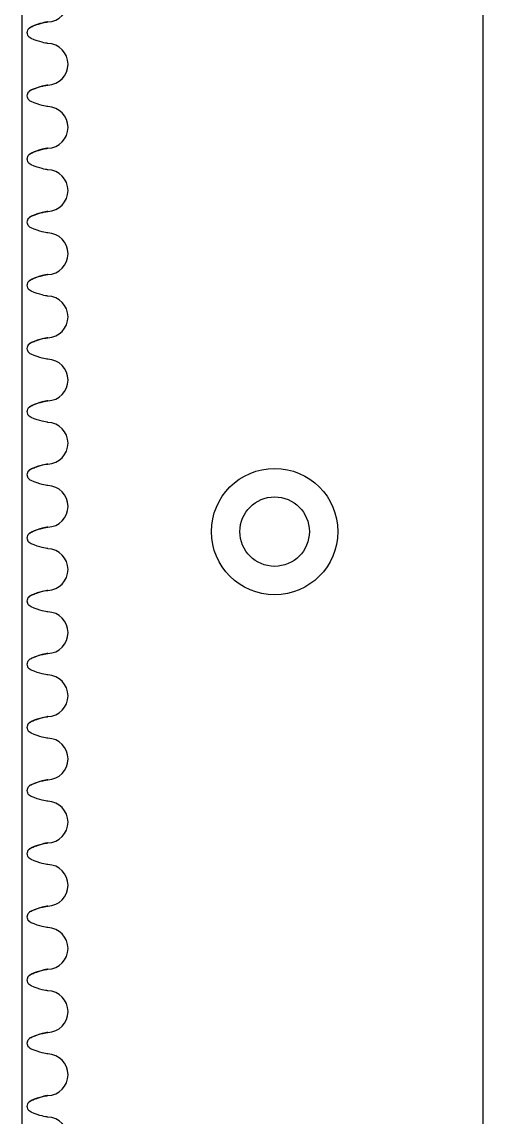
# Model space of a CAD drawing. Header units: millimetres. Extents: x -58 to 29, y -113 to 210.
# Drawn here: x -7 to 29.5, y 51.1 to 137.8 of the extents above; entities that cross this region are included whole.
import ezdxf

# ---------------------------------------------------------------- set-up
doc = ezdxf.new("R2010")
doc.units = ezdxf.units.MM
doc.layers.get('0').update_dxf_attribs({"linetype": 'CONTINUOUS'})

msp = doc.modelspace()

# ---------------------------------------------------------------- linework, layer by layer
for p, q in [((-7.003, 209.481), (-7.003, -113.269)), ((29.497, -113.269), (29.497, 209.481))]:
    msp.add_line(p, q)
msp.add_lwpolyline([(29.497, -113.269), (29.497, 209.481), (-7.003, 209.481), (-7.003, -113.269)], close=True)
for radius in [5, 2.75]:
    msp.add_circle((12.997, 97.481), radius)
for centre in [(-5.003, 139.481), (-5.003, 139.481), (-5.003, 134.481), (-5.003, 134.481), (-5.003, 129.481), (-5.003, 129.481), (-5.003, 124.481), (-5.003, 124.481), (-5.003, 119.481), (-5.003, 119.481), (-5.003, 114.481), (-5.003, 114.481), (-5.003, 109.481), (-5.003, 109.481), (-5.003, 104.481), (-5.003, 104.481), (-5.003, 99.481), (-5.003, 99.481), (-5.003, 94.481), (-5.003, 94.481), (-5.003, 89.481), (-5.003, 89.481), (-5.003, 84.481), (-5.003, 84.481), (-5.003, 79.481), (-5.003, 79.481), (-5.003, 74.481), (-5.003, 74.481), (-5.003, 69.481), (-5.003, 69.481), (-5.003, 64.481), (-5.003, 64.481), (-5.003, 59.481), (-5.003, 59.481), (-5.003, 54.481), (-5.003, 54.481), (-5.003, 49.481)]:
    msp.add_arc(centre, 1.65, -88.19894, 88.19894)
for points in [[(-6.274, 136.52), (-6.395, 136.57), (-6.593, 136.77), (-6.593, 137.193), (-6.395, 137.392), (-6.274, 137.443)], [(-4.977, 137.83), (-4.971, 137.831), (-4.96, 137.832), (-4.951, 137.832)], [(-4.951, 137.832), (-4.96, 137.832), (-4.971, 137.831), (-4.977, 137.83)], [(-4.951, 136.131), (-4.96, 136.131), (-4.971, 136.132), (-4.977, 136.132)], [(-4.951, 136.131), (-4.96, 136.131), (-4.971, 136.132), (-4.977, 136.132)], [(-4.977, 132.83), (-4.971, 132.831), (-4.96, 132.832), (-4.951, 132.832)], [(-4.951, 132.832), (-4.96, 132.832), (-4.971, 132.831), (-4.977, 132.83)], [(-6.274, 131.52), (-6.395, 131.57), (-6.593, 131.77), (-6.593, 132.193), (-6.395, 132.392), (-6.274, 132.443)], [(-4.951, 131.131), (-4.96, 131.131), (-4.971, 131.132), (-4.977, 131.132)], [(-4.951, 131.131), (-4.96, 131.131), (-4.971, 131.132), (-4.977, 131.132)], [(-4.977, 127.83), (-4.971, 127.831), (-4.96, 127.832), (-4.951, 127.832)], [(-4.951, 127.832), (-4.96, 127.832), (-4.971, 127.831), (-4.977, 127.83)], [(-6.274, 126.52), (-6.395, 126.57), (-6.593, 126.77), (-6.593, 127.193), (-6.395, 127.392), (-6.274, 127.443)], [(-4.951, 126.131), (-4.96, 126.131), (-4.971, 126.132), (-4.977, 126.132)], [(-4.951, 126.131), (-4.96, 126.131), (-4.971, 126.132), (-4.977, 126.132)], [(-6.274, 121.52), (-6.395, 121.57), (-6.593, 121.77), (-6.593, 122.193), (-6.395, 122.392), (-6.274, 122.443)], [(-4.977, 122.83), (-4.971, 122.831), (-4.96, 122.832), (-4.951, 122.832)], [(-4.951, 122.832), (-4.96, 122.832), (-4.971, 122.831), (-4.977, 122.83)], [(-4.951, 121.131), (-4.96, 121.131), (-4.971, 121.132), (-4.977, 121.132)], [(-4.951, 121.131), (-4.96, 121.131), (-4.971, 121.132), (-4.977, 121.132)], [(-6.274, 116.52), (-6.395, 116.57), (-6.593, 116.77), (-6.593, 117.193), (-6.395, 117.392), (-6.274, 117.443)], [(-4.977, 117.83), (-4.971, 117.831), (-4.96, 117.832), (-4.951, 117.832)], [(-4.951, 117.832), (-4.96, 117.832), (-4.971, 117.831), (-4.977, 117.83)], [(-4.951, 116.131), (-4.96, 116.131), (-4.971, 116.132), (-4.977, 116.132)], [(-4.951, 116.131), (-4.96, 116.131), (-4.971, 116.132), (-4.977, 116.132)], [(-4.977, 112.83), (-4.971, 112.831), (-4.96, 112.832), (-4.951, 112.832)], [(-4.951, 112.832), (-4.96, 112.832), (-4.971, 112.831), (-4.977, 112.83)], [(-6.274, 111.52), (-6.395, 111.57), (-6.593, 111.77), (-6.593, 112.193), (-6.395, 112.392), (-6.274, 112.443)], [(-4.951, 111.131), (-4.96, 111.131), (-4.971, 111.132), (-4.977, 111.132)], [(-4.951, 111.131), (-4.96, 111.131), (-4.971, 111.132), (-4.977, 111.132)], [(-4.977, 107.83), (-4.971, 107.831), (-4.96, 107.832), (-4.951, 107.832)], [(-4.951, 107.832), (-4.96, 107.832), (-4.971, 107.831), (-4.977, 107.83)], [(-6.274, 106.52), (-6.395, 106.57), (-6.593, 106.77), (-6.593, 107.193), (-6.395, 107.392), (-6.274, 107.443)], [(-4.951, 106.131), (-4.96, 106.131), (-4.971, 106.132), (-4.977, 106.132)], [(-4.951, 106.131), (-4.96, 106.131), (-4.971, 106.132), (-4.977, 106.132)], [(-6.274, 101.52), (-6.395, 101.57), (-6.593, 101.77), (-6.593, 102.193), (-6.395, 102.392), (-6.274, 102.443)], [(-4.977, 102.83), (-4.971, 102.831), (-4.96, 102.832), (-4.951, 102.832)], [(-4.951, 102.832), (-4.96, 102.832), (-4.971, 102.831), (-4.977, 102.83)], [(-4.951, 101.131), (-4.96, 101.131), (-4.971, 101.132), (-4.977, 101.132)], [(-4.951, 101.131), (-4.96, 101.131), (-4.971, 101.132), (-4.977, 101.132)], [(-6.274, 96.52), (-6.395, 96.57), (-6.593, 96.77), (-6.593, 97.193), (-6.395, 97.392), (-6.274, 97.443)], [(-4.977, 97.83), (-4.971, 97.831), (-4.96, 97.832), (-4.951, 97.832)], [(-4.951, 97.832), (-4.96, 97.832), (-4.971, 97.831), (-4.977, 97.83)], [(-4.951, 96.131), (-4.96, 96.131), (-4.971, 96.132), (-4.977, 96.132)], [(-4.951, 96.131), (-4.96, 96.131), (-4.971, 96.132), (-4.977, 96.132)], [(-4.977, 92.83), (-4.971, 92.831), (-4.96, 92.832), (-4.951, 92.832)], [(-4.951, 92.832), (-4.96, 92.832), (-4.971, 92.831), (-4.977, 92.83)], [(-6.274, 91.52), (-6.395, 91.57), (-6.593, 91.77), (-6.593, 92.193), (-6.395, 92.392), (-6.274, 92.443)], [(-4.951, 91.131), (-4.96, 91.131), (-4.971, 91.132), (-4.977, 91.132)], [(-4.951, 91.131), (-4.96, 91.131), (-4.971, 91.132), (-4.977, 91.132)], [(-4.977, 87.83), (-4.971, 87.831), (-4.96, 87.832), (-4.951, 87.832)], [(-4.951, 87.832), (-4.96, 87.832), (-4.971, 87.831), (-4.977, 87.83)], [(-6.274, 86.52), (-6.395, 86.57), (-6.593, 86.77), (-6.593, 87.193), (-6.395, 87.392), (-6.274, 87.443)], [(-4.951, 86.131), (-4.96, 86.131), (-4.971, 86.132), (-4.977, 86.132)], [(-4.951, 86.131), (-4.96, 86.131), (-4.971, 86.132), (-4.977, 86.132)], [(-6.274, 81.52), (-6.395, 81.57), (-6.593, 81.77), (-6.593, 82.193), (-6.395, 82.392), (-6.274, 82.443)], [(-4.977, 82.83), (-4.971, 82.831), (-4.96, 82.832), (-4.951, 82.832)], [(-4.951, 82.832), (-4.96, 82.832), (-4.971, 82.831), (-4.977, 82.83)], [(-4.951, 81.131), (-4.96, 81.131), (-4.971, 81.132), (-4.977, 81.132)], [(-4.951, 81.131), (-4.96, 81.131), (-4.971, 81.132), (-4.977, 81.132)], [(-6.274, 76.52), (-6.395, 76.57), (-6.593, 76.77), (-6.593, 77.193), (-6.395, 77.392), (-6.274, 77.443)], [(-4.977, 77.83), (-4.971, 77.831), (-4.96, 77.832), (-4.951, 77.832)], [(-4.951, 77.832), (-4.96, 77.832), (-4.971, 77.831), (-4.977, 77.83)], [(-4.951, 76.131), (-4.96, 76.131), (-4.971, 76.132), (-4.977, 76.132)], [(-4.951, 76.131), (-4.96, 76.131), (-4.971, 76.132), (-4.977, 76.132)], [(-4.977, 72.83), (-4.971, 72.831), (-4.96, 72.832), (-4.951, 72.832)], [(-4.951, 72.832), (-4.96, 72.832), (-4.971, 72.831), (-4.977, 72.83)], [(-6.274, 71.52), (-6.395, 71.57), (-6.593, 71.77), (-6.593, 72.193), (-6.395, 72.392), (-6.274, 72.443)], [(-4.951, 71.131), (-4.96, 71.131), (-4.971, 71.132), (-4.977, 71.132)], [(-4.951, 71.131), (-4.96, 71.131), (-4.971, 71.132), (-4.977, 71.132)], [(-4.977, 67.83), (-4.971, 67.831), (-4.96, 67.832), (-4.951, 67.832)], [(-4.951, 67.832), (-4.96, 67.832), (-4.971, 67.831), (-4.977, 67.83)], [(-6.274, 66.52), (-6.395, 66.57), (-6.593, 66.77), (-6.593, 67.193), (-6.395, 67.392), (-6.274, 67.443)], [(-4.951, 66.131), (-4.96, 66.131), (-4.971, 66.132), (-4.977, 66.132)], [(-4.951, 66.131), (-4.96, 66.131), (-4.971, 66.132), (-4.977, 66.132)], [(-6.274, 61.52), (-6.395, 61.57), (-6.593, 61.77), (-6.593, 62.193), (-6.395, 62.392), (-6.274, 62.443)], [(-4.977, 62.83), (-4.971, 62.831), (-4.96, 62.832), (-4.951, 62.832)], [(-4.951, 62.832), (-4.96, 62.832), (-4.971, 62.831), (-4.977, 62.83)], [(-4.951, 61.131), (-4.96, 61.131), (-4.971, 61.132), (-4.977, 61.132)], [(-4.951, 61.131), (-4.96, 61.131), (-4.971, 61.132), (-4.977, 61.132)], [(-6.274, 56.52), (-6.395, 56.57), (-6.593, 56.77), (-6.593, 57.193), (-6.395, 57.392), (-6.274, 57.443)], [(-4.977, 57.83), (-4.971, 57.831), (-4.96, 57.832), (-4.951, 57.832)], [(-4.951, 57.832), (-4.96, 57.832), (-4.971, 57.831), (-4.977, 57.83)], [(-4.951, 56.131), (-4.96, 56.131), (-4.971, 56.132), (-4.977, 56.132)], [(-4.951, 56.131), (-4.96, 56.131), (-4.971, 56.132), (-4.977, 56.132)], [(-6.274, 51.52), (-6.395, 51.57), (-6.593, 51.77), (-6.593, 52.193), (-6.395, 52.392), (-6.274, 52.443)], [(-4.977, 52.83), (-4.971, 52.831), (-4.96, 52.832), (-4.951, 52.832)], [(-4.951, 52.832), (-4.96, 52.832), (-4.971, 52.831), (-4.977, 52.83)], [(-4.951, 51.131), (-4.96, 51.131), (-4.971, 51.132), (-4.977, 51.132)], [(-4.951, 51.131), (-4.96, 51.131), (-4.971, 51.132), (-4.977, 51.132)]]:
    msp.add_open_spline(points, degree=3)
for points, knots in [([(-6.274, 136.52), (-6.334, 136.545), (-6.389, 136.582), (-6.481, 136.674), (-6.518, 136.728), (-6.568, 136.848), (-6.581, 136.913), (-6.582, 137.043), (-6.57, 137.108), (-6.521, 137.228), (-6.485, 137.283), (-6.416, 137.354), (-6.391, 137.376), (-6.335, 137.414), (-6.305, 137.43), (-6.274, 137.443)], [0, 0, 0, 0, 0.0195322, 0.0195322, 0.0390644, 0.0390644, 0.0585967, 0.0585967, 0.0781289, 0.0781289, 0.0976611, 0.0976611, 0.1077532, 0.1077532, 0.1178452, 0.1178452, 0.1178452, 0.1178452]), ([(-6.274, 137.443), (-6.166, 137.488), (-6.056, 137.531), (-5.804, 137.624), (-5.574, 137.705), (-5.19, 137.797), (-5.002, 137.827), (-4.977, 137.83)], [0.1376682, 0.1376682, 0.1376682, 0.1376682, 0.1726799, 0.1726799, 0.2171067, 0.2171067, 0.2517889, 0.2517889, 0.2517889, 0.2517889]), ([(-4.977, 137.83), (-5.004, 137.827), (-5.229, 137.791), (-5.407, 137.745), (-5.627, 137.687), (-5.936, 137.584), (-6.274, 137.443)], [0.1653912, 0.1653912, 0.1653912, 0.1653912, 0.3065484, 0.3065484, 0.3065484, 0.4815386, 0.4815386, 0.4815386, 0.4815386]), ([(-4.977, 136.132), (-5.004, 136.136), (-5.229, 136.172), (-5.407, 136.218), (-5.627, 136.276), (-5.936, 136.379), (-6.274, 136.52)], [0.1653912, 0.1653912, 0.1653912, 0.1653912, 0.3065484, 0.3065484, 0.3065484, 0.4815386, 0.4815386, 0.4815386, 0.4815386]), ([(-4.977, 136.132), (-5.004, 136.136), (-5.229, 136.172), (-5.407, 136.218), (-5.627, 136.276), (-5.936, 136.379), (-6.274, 136.52)], [0.1653912, 0.1653912, 0.1653912, 0.1653912, 0.3065484, 0.3065484, 0.3065484, 0.4815386, 0.4815386, 0.4815386, 0.4815386]), ([(-6.274, 132.443), (-6.166, 132.488), (-6.056, 132.531), (-5.804, 132.624), (-5.574, 132.705), (-5.19, 132.797), (-5.002, 132.827), (-4.977, 132.83)], [0.1376682, 0.1376682, 0.1376682, 0.1376682, 0.1726799, 0.1726799, 0.2171067, 0.2171067, 0.2517889, 0.2517889, 0.2517889, 0.2517889]), ([(-4.977, 132.83), (-5.004, 132.827), (-5.229, 132.791), (-5.407, 132.745), (-5.627, 132.687), (-5.936, 132.584), (-6.274, 132.443)], [0.1653912, 0.1653912, 0.1653912, 0.1653912, 0.3065484, 0.3065484, 0.3065484, 0.4815386, 0.4815386, 0.4815386, 0.4815386]), ([(-6.274, 131.52), (-6.334, 131.545), (-6.389, 131.582), (-6.481, 131.674), (-6.518, 131.728), (-6.568, 131.848), (-6.581, 131.913), (-6.582, 132.043), (-6.57, 132.108), (-6.521, 132.228), (-6.485, 132.283), (-6.416, 132.354), (-6.391, 132.376), (-6.335, 132.414), (-6.305, 132.43), (-6.274, 132.443)], [0, 0, 0, 0, 0.0195322, 0.0195322, 0.0390644, 0.0390644, 0.0585967, 0.0585967, 0.0781289, 0.0781289, 0.0976611, 0.0976611, 0.1077532, 0.1077532, 0.1178452, 0.1178452, 0.1178452, 0.1178452]), ([(-4.977, 131.132), (-5.004, 131.136), (-5.229, 131.172), (-5.407, 131.218), (-5.627, 131.276), (-5.936, 131.379), (-6.274, 131.52)], [0.1653912, 0.1653912, 0.1653912, 0.1653912, 0.3065484, 0.3065484, 0.3065484, 0.4815386, 0.4815386, 0.4815386, 0.4815386]), ([(-4.977, 131.132), (-5.004, 131.136), (-5.229, 131.172), (-5.407, 131.218), (-5.627, 131.276), (-5.936, 131.379), (-6.274, 131.52)], [0.1653912, 0.1653912, 0.1653912, 0.1653912, 0.3065484, 0.3065484, 0.3065484, 0.4815386, 0.4815386, 0.4815386, 0.4815386]), ([(-6.274, 127.443), (-6.166, 127.488), (-6.056, 127.531), (-5.804, 127.624), (-5.574, 127.705), (-5.19, 127.797), (-5.002, 127.827), (-4.977, 127.83)], [0.1376682, 0.1376682, 0.1376682, 0.1376682, 0.1726799, 0.1726799, 0.2171067, 0.2171067, 0.2517889, 0.2517889, 0.2517889, 0.2517889]), ([(-4.977, 127.83), (-5.004, 127.827), (-5.229, 127.791), (-5.407, 127.745), (-5.627, 127.687), (-5.936, 127.584), (-6.274, 127.443)], [0.1653912, 0.1653912, 0.1653912, 0.1653912, 0.3065484, 0.3065484, 0.3065484, 0.4815386, 0.4815386, 0.4815386, 0.4815386]), ([(-6.274, 126.52), (-6.334, 126.545), (-6.389, 126.582), (-6.481, 126.674), (-6.518, 126.728), (-6.568, 126.848), (-6.581, 126.913), (-6.582, 127.043), (-6.57, 127.108), (-6.521, 127.228), (-6.485, 127.283), (-6.416, 127.354), (-6.391, 127.376), (-6.335, 127.414), (-6.305, 127.43), (-6.274, 127.443)], [0, 0, 0, 0, 0.0195322, 0.0195322, 0.0390644, 0.0390644, 0.0585967, 0.0585967, 0.0781289, 0.0781289, 0.0976611, 0.0976611, 0.1077532, 0.1077532, 0.1178452, 0.1178452, 0.1178452, 0.1178452]), ([(-4.977, 126.132), (-5.004, 126.136), (-5.229, 126.172), (-5.407, 126.218), (-5.627, 126.276), (-5.936, 126.379), (-6.274, 126.52)], [0.1653912, 0.1653912, 0.1653912, 0.1653912, 0.3065484, 0.3065484, 0.3065484, 0.4815386, 0.4815386, 0.4815386, 0.4815386]), ([(-4.977, 126.132), (-5.004, 126.136), (-5.229, 126.172), (-5.407, 126.218), (-5.627, 126.276), (-5.936, 126.379), (-6.274, 126.52)], [0.1653912, 0.1653912, 0.1653912, 0.1653912, 0.3065484, 0.3065484, 0.3065484, 0.4815386, 0.4815386, 0.4815386, 0.4815386]), ([(-6.274, 121.52), (-6.334, 121.545), (-6.389, 121.582), (-6.481, 121.674), (-6.518, 121.728), (-6.568, 121.848), (-6.581, 121.913), (-6.582, 122.043), (-6.57, 122.108), (-6.521, 122.228), (-6.485, 122.283), (-6.416, 122.354), (-6.391, 122.376), (-6.335, 122.414), (-6.305, 122.43), (-6.274, 122.443)], [0, 0, 0, 0, 0.0195322, 0.0195322, 0.0390644, 0.0390644, 0.0585967, 0.0585967, 0.0781289, 0.0781289, 0.0976611, 0.0976611, 0.1077532, 0.1077532, 0.1178452, 0.1178452, 0.1178452, 0.1178452]), ([(-6.274, 122.443), (-6.166, 122.488), (-6.056, 122.531), (-5.804, 122.624), (-5.574, 122.705), (-5.19, 122.797), (-5.002, 122.827), (-4.977, 122.83)], [0.1376682, 0.1376682, 0.1376682, 0.1376682, 0.1726799, 0.1726799, 0.2171067, 0.2171067, 0.2517889, 0.2517889, 0.2517889, 0.2517889]), ([(-4.977, 122.83), (-5.004, 122.827), (-5.229, 122.791), (-5.407, 122.745), (-5.627, 122.687), (-5.936, 122.584), (-6.274, 122.443)], [0.1653912, 0.1653912, 0.1653912, 0.1653912, 0.3065484, 0.3065484, 0.3065484, 0.4815386, 0.4815386, 0.4815386, 0.4815386]), ([(-4.977, 121.132), (-5.004, 121.136), (-5.229, 121.172), (-5.407, 121.218), (-5.627, 121.276), (-5.936, 121.379), (-6.274, 121.52)], [0.1653912, 0.1653912, 0.1653912, 0.1653912, 0.3065484, 0.3065484, 0.3065484, 0.4815386, 0.4815386, 0.4815386, 0.4815386]), ([(-4.977, 121.132), (-5.004, 121.136), (-5.229, 121.172), (-5.407, 121.218), (-5.627, 121.276), (-5.936, 121.379), (-6.274, 121.52)], [0.1653912, 0.1653912, 0.1653912, 0.1653912, 0.3065484, 0.3065484, 0.3065484, 0.4815386, 0.4815386, 0.4815386, 0.4815386]), ([(-6.274, 116.52), (-6.334, 116.545), (-6.389, 116.582), (-6.481, 116.674), (-6.518, 116.728), (-6.568, 116.848), (-6.581, 116.913), (-6.582, 117.043), (-6.57, 117.108), (-6.521, 117.228), (-6.485, 117.283), (-6.416, 117.354), (-6.391, 117.376), (-6.335, 117.414), (-6.305, 117.43), (-6.274, 117.443)], [0, 0, 0, 0, 0.0195322, 0.0195322, 0.0390644, 0.0390644, 0.0585967, 0.0585967, 0.0781289, 0.0781289, 0.0976611, 0.0976611, 0.1077532, 0.1077532, 0.1178452, 0.1178452, 0.1178452, 0.1178452]), ([(-6.274, 117.443), (-6.166, 117.488), (-6.056, 117.531), (-5.804, 117.624), (-5.574, 117.705), (-5.19, 117.797), (-5.002, 117.827), (-4.977, 117.83)], [0.1376682, 0.1376682, 0.1376682, 0.1376682, 0.1726799, 0.1726799, 0.2171067, 0.2171067, 0.2517889, 0.2517889, 0.2517889, 0.2517889]), ([(-4.977, 117.83), (-5.004, 117.827), (-5.229, 117.791), (-5.407, 117.745), (-5.627, 117.687), (-5.936, 117.584), (-6.274, 117.443)], [0.1653912, 0.1653912, 0.1653912, 0.1653912, 0.3065484, 0.3065484, 0.3065484, 0.4815386, 0.4815386, 0.4815386, 0.4815386]), ([(-4.977, 116.132), (-5.004, 116.136), (-5.229, 116.172), (-5.407, 116.218), (-5.627, 116.276), (-5.936, 116.379), (-6.274, 116.52)], [0.1653912, 0.1653912, 0.1653912, 0.1653912, 0.3065484, 0.3065484, 0.3065484, 0.4815386, 0.4815386, 0.4815386, 0.4815386]), ([(-4.977, 116.132), (-5.004, 116.136), (-5.229, 116.172), (-5.407, 116.218), (-5.627, 116.276), (-5.936, 116.379), (-6.274, 116.52)], [0.1653912, 0.1653912, 0.1653912, 0.1653912, 0.3065484, 0.3065484, 0.3065484, 0.4815386, 0.4815386, 0.4815386, 0.4815386]), ([(-6.274, 112.443), (-6.166, 112.488), (-6.056, 112.531), (-5.804, 112.624), (-5.574, 112.705), (-5.19, 112.797), (-5.002, 112.827), (-4.977, 112.83)], [0.1376682, 0.1376682, 0.1376682, 0.1376682, 0.1726799, 0.1726799, 0.2171067, 0.2171067, 0.2517889, 0.2517889, 0.2517889, 0.2517889]), ([(-4.977, 112.83), (-5.004, 112.827), (-5.229, 112.791), (-5.407, 112.745), (-5.627, 112.687), (-5.936, 112.584), (-6.274, 112.443)], [0.1653912, 0.1653912, 0.1653912, 0.1653912, 0.3065484, 0.3065484, 0.3065484, 0.4815386, 0.4815386, 0.4815386, 0.4815386]), ([(-6.274, 111.52), (-6.334, 111.545), (-6.389, 111.582), (-6.481, 111.674), (-6.518, 111.728), (-6.568, 111.848), (-6.581, 111.913), (-6.582, 112.043), (-6.57, 112.108), (-6.521, 112.228), (-6.485, 112.283), (-6.416, 112.354), (-6.391, 112.376), (-6.335, 112.414), (-6.305, 112.43), (-6.274, 112.443)], [0, 0, 0, 0, 0.0195322, 0.0195322, 0.0390644, 0.0390644, 0.0585967, 0.0585967, 0.0781289, 0.0781289, 0.0976611, 0.0976611, 0.1077532, 0.1077532, 0.1178452, 0.1178452, 0.1178452, 0.1178452]), ([(-4.977, 111.132), (-5.004, 111.136), (-5.229, 111.172), (-5.407, 111.218), (-5.627, 111.276), (-5.936, 111.379), (-6.274, 111.52)], [0.1653912, 0.1653912, 0.1653912, 0.1653912, 0.3065484, 0.3065484, 0.3065484, 0.4815386, 0.4815386, 0.4815386, 0.4815386]), ([(-4.977, 111.132), (-5.004, 111.136), (-5.229, 111.172), (-5.407, 111.218), (-5.627, 111.276), (-5.936, 111.379), (-6.274, 111.52)], [0.1653912, 0.1653912, 0.1653912, 0.1653912, 0.3065484, 0.3065484, 0.3065484, 0.4815386, 0.4815386, 0.4815386, 0.4815386]), ([(-6.274, 107.443), (-6.166, 107.488), (-6.056, 107.531), (-5.804, 107.624), (-5.574, 107.705), (-5.19, 107.797), (-5.002, 107.827), (-4.977, 107.83)], [0.1376682, 0.1376682, 0.1376682, 0.1376682, 0.1726799, 0.1726799, 0.2171067, 0.2171067, 0.2517889, 0.2517889, 0.2517889, 0.2517889]), ([(-4.977, 107.83), (-5.004, 107.827), (-5.229, 107.791), (-5.407, 107.745), (-5.627, 107.687), (-5.936, 107.584), (-6.274, 107.443)], [0.1653912, 0.1653912, 0.1653912, 0.1653912, 0.3065484, 0.3065484, 0.3065484, 0.4815386, 0.4815386, 0.4815386, 0.4815386]), ([(-6.274, 106.52), (-6.334, 106.545), (-6.389, 106.582), (-6.481, 106.674), (-6.518, 106.728), (-6.568, 106.848), (-6.581, 106.913), (-6.582, 107.043), (-6.57, 107.108), (-6.521, 107.228), (-6.485, 107.283), (-6.416, 107.354), (-6.391, 107.376), (-6.335, 107.414), (-6.305, 107.43), (-6.274, 107.443)], [0, 0, 0, 0, 0.0195322, 0.0195322, 0.0390644, 0.0390644, 0.0585967, 0.0585967, 0.0781289, 0.0781289, 0.0976611, 0.0976611, 0.1077532, 0.1077532, 0.1178452, 0.1178452, 0.1178452, 0.1178452]), ([(-4.977, 106.132), (-5.004, 106.136), (-5.229, 106.172), (-5.407, 106.218), (-5.627, 106.276), (-5.936, 106.379), (-6.274, 106.52)], [0.1653912, 0.1653912, 0.1653912, 0.1653912, 0.3065484, 0.3065484, 0.3065484, 0.4815386, 0.4815386, 0.4815386, 0.4815386]), ([(-4.977, 106.132), (-5.004, 106.136), (-5.229, 106.172), (-5.407, 106.218), (-5.627, 106.276), (-5.936, 106.379), (-6.274, 106.52)], [0.1653912, 0.1653912, 0.1653912, 0.1653912, 0.3065484, 0.3065484, 0.3065484, 0.4815386, 0.4815386, 0.4815386, 0.4815386]), ([(-6.274, 101.52), (-6.334, 101.545), (-6.389, 101.582), (-6.481, 101.674), (-6.518, 101.728), (-6.568, 101.848), (-6.581, 101.913), (-6.582, 102.043), (-6.57, 102.108), (-6.521, 102.228), (-6.485, 102.283), (-6.416, 102.354), (-6.391, 102.376), (-6.335, 102.414), (-6.305, 102.43), (-6.274, 102.443)], [0, 0, 0, 0, 0.0195322, 0.0195322, 0.0390644, 0.0390644, 0.0585967, 0.0585967, 0.0781289, 0.0781289, 0.0976611, 0.0976611, 0.1077532, 0.1077532, 0.1178452, 0.1178452, 0.1178452, 0.1178452]), ([(-6.274, 102.443), (-6.166, 102.488), (-6.056, 102.531), (-5.804, 102.624), (-5.574, 102.705), (-5.19, 102.797), (-5.002, 102.827), (-4.977, 102.83)], [0.1376682, 0.1376682, 0.1376682, 0.1376682, 0.1726799, 0.1726799, 0.2171067, 0.2171067, 0.2517889, 0.2517889, 0.2517889, 0.2517889]), ([(-4.977, 102.83), (-5.004, 102.827), (-5.229, 102.791), (-5.407, 102.745), (-5.627, 102.687), (-5.936, 102.584), (-6.274, 102.443)], [0.1653912, 0.1653912, 0.1653912, 0.1653912, 0.3065484, 0.3065484, 0.3065484, 0.4815386, 0.4815386, 0.4815386, 0.4815386]), ([(-4.977, 101.132), (-5.004, 101.136), (-5.229, 101.172), (-5.407, 101.218), (-5.627, 101.276), (-5.936, 101.379), (-6.274, 101.52)], [0.1653912, 0.1653912, 0.1653912, 0.1653912, 0.3065484, 0.3065484, 0.3065484, 0.4815386, 0.4815386, 0.4815386, 0.4815386]), ([(-4.977, 101.132), (-5.004, 101.136), (-5.229, 101.172), (-5.407, 101.218), (-5.627, 101.276), (-5.936, 101.379), (-6.274, 101.52)], [0.1653912, 0.1653912, 0.1653912, 0.1653912, 0.3065484, 0.3065484, 0.3065484, 0.4815386, 0.4815386, 0.4815386, 0.4815386]), ([(-6.274, 96.52), (-6.334, 96.545), (-6.389, 96.582), (-6.481, 96.674), (-6.518, 96.728), (-6.568, 96.848), (-6.581, 96.913), (-6.582, 97.043), (-6.57, 97.108), (-6.521, 97.228), (-6.485, 97.283), (-6.416, 97.354), (-6.391, 97.376), (-6.335, 97.414), (-6.305, 97.43), (-6.274, 97.443)], [0, 0, 0, 0, 0.0195322, 0.0195322, 0.0390644, 0.0390644, 0.0585967, 0.0585967, 0.0781289, 0.0781289, 0.0976611, 0.0976611, 0.1077532, 0.1077532, 0.1178452, 0.1178452, 0.1178452, 0.1178452]), ([(-6.274, 97.443), (-6.166, 97.488), (-6.056, 97.531), (-5.804, 97.624), (-5.574, 97.705), (-5.19, 97.797), (-5.002, 97.827), (-4.977, 97.83)], [0.1376682, 0.1376682, 0.1376682, 0.1376682, 0.1726799, 0.1726799, 0.2171067, 0.2171067, 0.2517889, 0.2517889, 0.2517889, 0.2517889]), ([(-4.977, 97.83), (-5.004, 97.827), (-5.229, 97.791), (-5.407, 97.745), (-5.627, 97.687), (-5.936, 97.584), (-6.274, 97.443)], [0.1653912, 0.1653912, 0.1653912, 0.1653912, 0.3065484, 0.3065484, 0.3065484, 0.4815386, 0.4815386, 0.4815386, 0.4815386]), ([(-4.977, 96.132), (-5.004, 96.136), (-5.229, 96.172), (-5.407, 96.218), (-5.627, 96.276), (-5.936, 96.379), (-6.274, 96.52)], [0.1653912, 0.1653912, 0.1653912, 0.1653912, 0.3065484, 0.3065484, 0.3065484, 0.4815386, 0.4815386, 0.4815386, 0.4815386]), ([(-4.977, 96.132), (-5.004, 96.136), (-5.229, 96.172), (-5.407, 96.218), (-5.627, 96.276), (-5.936, 96.379), (-6.274, 96.52)], [0.1653912, 0.1653912, 0.1653912, 0.1653912, 0.3065484, 0.3065484, 0.3065484, 0.4815386, 0.4815386, 0.4815386, 0.4815386]), ([(-6.274, 92.443), (-6.166, 92.488), (-6.056, 92.531), (-5.804, 92.624), (-5.574, 92.705), (-5.19, 92.797), (-5.002, 92.827), (-4.977, 92.83)], [0.1376682, 0.1376682, 0.1376682, 0.1376682, 0.1726799, 0.1726799, 0.2171067, 0.2171067, 0.2517889, 0.2517889, 0.2517889, 0.2517889]), ([(-4.977, 92.83), (-5.004, 92.827), (-5.229, 92.791), (-5.407, 92.745), (-5.627, 92.687), (-5.936, 92.584), (-6.274, 92.443)], [0.1653912, 0.1653912, 0.1653912, 0.1653912, 0.3065484, 0.3065484, 0.3065484, 0.4815386, 0.4815386, 0.4815386, 0.4815386]), ([(-6.274, 91.52), (-6.334, 91.545), (-6.389, 91.582), (-6.481, 91.674), (-6.518, 91.728), (-6.568, 91.848), (-6.581, 91.913), (-6.582, 92.043), (-6.57, 92.108), (-6.521, 92.228), (-6.485, 92.283), (-6.416, 92.354), (-6.391, 92.376), (-6.335, 92.414), (-6.305, 92.43), (-6.274, 92.443)], [0, 0, 0, 0, 0.0195322, 0.0195322, 0.0390644, 0.0390644, 0.0585967, 0.0585967, 0.0781289, 0.0781289, 0.0976611, 0.0976611, 0.1077532, 0.1077532, 0.1178452, 0.1178452, 0.1178452, 0.1178452]), ([(-4.977, 91.132), (-5.004, 91.136), (-5.229, 91.172), (-5.407, 91.218), (-5.627, 91.276), (-5.936, 91.379), (-6.274, 91.52)], [0.1653912, 0.1653912, 0.1653912, 0.1653912, 0.3065484, 0.3065484, 0.3065484, 0.4815386, 0.4815386, 0.4815386, 0.4815386]), ([(-4.977, 91.132), (-5.004, 91.136), (-5.229, 91.172), (-5.407, 91.218), (-5.627, 91.276), (-5.936, 91.379), (-6.274, 91.52)], [0.1653912, 0.1653912, 0.1653912, 0.1653912, 0.3065484, 0.3065484, 0.3065484, 0.4815386, 0.4815386, 0.4815386, 0.4815386]), ([(-6.274, 87.443), (-6.166, 87.488), (-6.056, 87.531), (-5.804, 87.624), (-5.574, 87.705), (-5.19, 87.797), (-5.002, 87.827), (-4.977, 87.83)], [0.1376682, 0.1376682, 0.1376682, 0.1376682, 0.1726799, 0.1726799, 0.2171067, 0.2171067, 0.2517889, 0.2517889, 0.2517889, 0.2517889]), ([(-4.977, 87.83), (-5.004, 87.827), (-5.229, 87.791), (-5.407, 87.745), (-5.627, 87.687), (-5.936, 87.584), (-6.274, 87.443)], [0.1653912, 0.1653912, 0.1653912, 0.1653912, 0.3065484, 0.3065484, 0.3065484, 0.4815386, 0.4815386, 0.4815386, 0.4815386]), ([(-6.274, 86.52), (-6.334, 86.545), (-6.389, 86.582), (-6.481, 86.674), (-6.518, 86.728), (-6.568, 86.848), (-6.581, 86.913), (-6.582, 87.043), (-6.57, 87.108), (-6.521, 87.228), (-6.485, 87.283), (-6.416, 87.354), (-6.391, 87.376), (-6.335, 87.414), (-6.305, 87.43), (-6.274, 87.443)], [0, 0, 0, 0, 0.0195322, 0.0195322, 0.0390644, 0.0390644, 0.0585967, 0.0585967, 0.0781289, 0.0781289, 0.0976611, 0.0976611, 0.1077532, 0.1077532, 0.1178452, 0.1178452, 0.1178452, 0.1178452]), ([(-4.977, 86.132), (-5.004, 86.136), (-5.229, 86.172), (-5.407, 86.218), (-5.627, 86.276), (-5.936, 86.379), (-6.274, 86.52)], [0.1653912, 0.1653912, 0.1653912, 0.1653912, 0.3065484, 0.3065484, 0.3065484, 0.4815386, 0.4815386, 0.4815386, 0.4815386]), ([(-4.977, 86.132), (-5.004, 86.136), (-5.229, 86.172), (-5.407, 86.218), (-5.627, 86.276), (-5.936, 86.379), (-6.274, 86.52)], [0.1653912, 0.1653912, 0.1653912, 0.1653912, 0.3065484, 0.3065484, 0.3065484, 0.4815386, 0.4815386, 0.4815386, 0.4815386]), ([(-6.274, 81.52), (-6.334, 81.545), (-6.389, 81.582), (-6.481, 81.674), (-6.518, 81.728), (-6.568, 81.848), (-6.581, 81.913), (-6.582, 82.043), (-6.57, 82.108), (-6.521, 82.228), (-6.485, 82.283), (-6.416, 82.354), (-6.391, 82.376), (-6.335, 82.414), (-6.305, 82.43), (-6.274, 82.443)], [0, 0, 0, 0, 0.0195322, 0.0195322, 0.0390644, 0.0390644, 0.0585967, 0.0585967, 0.0781289, 0.0781289, 0.0976611, 0.0976611, 0.1077532, 0.1077532, 0.1178452, 0.1178452, 0.1178452, 0.1178452]), ([(-6.274, 82.443), (-6.166, 82.488), (-6.056, 82.531), (-5.804, 82.624), (-5.574, 82.705), (-5.19, 82.797), (-5.002, 82.827), (-4.977, 82.83)], [0.1376682, 0.1376682, 0.1376682, 0.1376682, 0.1726799, 0.1726799, 0.2171067, 0.2171067, 0.2517889, 0.2517889, 0.2517889, 0.2517889]), ([(-4.977, 82.83), (-5.004, 82.827), (-5.229, 82.791), (-5.407, 82.745), (-5.627, 82.687), (-5.936, 82.584), (-6.274, 82.443)], [0.1653912, 0.1653912, 0.1653912, 0.1653912, 0.3065484, 0.3065484, 0.3065484, 0.4815386, 0.4815386, 0.4815386, 0.4815386]), ([(-4.977, 81.132), (-5.004, 81.136), (-5.229, 81.172), (-5.407, 81.218), (-5.627, 81.276), (-5.936, 81.379), (-6.274, 81.52)], [0.1653912, 0.1653912, 0.1653912, 0.1653912, 0.3065484, 0.3065484, 0.3065484, 0.4815386, 0.4815386, 0.4815386, 0.4815386]), ([(-4.977, 81.132), (-5.004, 81.136), (-5.229, 81.172), (-5.407, 81.218), (-5.627, 81.276), (-5.936, 81.379), (-6.274, 81.52)], [0.1653912, 0.1653912, 0.1653912, 0.1653912, 0.3065484, 0.3065484, 0.3065484, 0.4815386, 0.4815386, 0.4815386, 0.4815386]), ([(-6.274, 76.52), (-6.334, 76.545), (-6.389, 76.582), (-6.481, 76.674), (-6.518, 76.728), (-6.568, 76.848), (-6.581, 76.913), (-6.582, 77.043), (-6.57, 77.108), (-6.521, 77.228), (-6.485, 77.283), (-6.416, 77.354), (-6.391, 77.376), (-6.335, 77.414), (-6.305, 77.43), (-6.274, 77.443)], [0, 0, 0, 0, 0.0195322, 0.0195322, 0.0390644, 0.0390644, 0.0585967, 0.0585967, 0.0781289, 0.0781289, 0.0976611, 0.0976611, 0.1077532, 0.1077532, 0.1178452, 0.1178452, 0.1178452, 0.1178452]), ([(-6.274, 77.443), (-6.166, 77.488), (-6.056, 77.531), (-5.804, 77.624), (-5.574, 77.705), (-5.19, 77.797), (-5.002, 77.827), (-4.977, 77.83)], [0.1376682, 0.1376682, 0.1376682, 0.1376682, 0.1726799, 0.1726799, 0.2171067, 0.2171067, 0.2517889, 0.2517889, 0.2517889, 0.2517889]), ([(-4.977, 77.83), (-5.004, 77.827), (-5.229, 77.791), (-5.407, 77.745), (-5.627, 77.687), (-5.936, 77.584), (-6.274, 77.443)], [0.1653912, 0.1653912, 0.1653912, 0.1653912, 0.3065484, 0.3065484, 0.3065484, 0.4815386, 0.4815386, 0.4815386, 0.4815386]), ([(-4.977, 76.132), (-5.004, 76.136), (-5.229, 76.172), (-5.407, 76.218), (-5.627, 76.276), (-5.936, 76.379), (-6.274, 76.52)], [0.1653912, 0.1653912, 0.1653912, 0.1653912, 0.3065484, 0.3065484, 0.3065484, 0.4815386, 0.4815386, 0.4815386, 0.4815386]), ([(-4.977, 76.132), (-5.004, 76.136), (-5.229, 76.172), (-5.407, 76.218), (-5.627, 76.276), (-5.936, 76.379), (-6.274, 76.52)], [0.1653912, 0.1653912, 0.1653912, 0.1653912, 0.3065484, 0.3065484, 0.3065484, 0.4815386, 0.4815386, 0.4815386, 0.4815386]), ([(-6.274, 72.443), (-6.166, 72.488), (-6.056, 72.531), (-5.804, 72.624), (-5.574, 72.705), (-5.19, 72.797), (-5.002, 72.827), (-4.977, 72.83)], [0.1376682, 0.1376682, 0.1376682, 0.1376682, 0.1726799, 0.1726799, 0.2171067, 0.2171067, 0.2517889, 0.2517889, 0.2517889, 0.2517889]), ([(-4.977, 72.83), (-5.004, 72.827), (-5.229, 72.791), (-5.407, 72.745), (-5.627, 72.687), (-5.936, 72.584), (-6.274, 72.443)], [0.1653912, 0.1653912, 0.1653912, 0.1653912, 0.3065484, 0.3065484, 0.3065484, 0.4815386, 0.4815386, 0.4815386, 0.4815386]), ([(-6.274, 71.52), (-6.334, 71.545), (-6.389, 71.582), (-6.481, 71.674), (-6.518, 71.728), (-6.568, 71.848), (-6.581, 71.913), (-6.582, 72.043), (-6.57, 72.108), (-6.521, 72.228), (-6.485, 72.283), (-6.416, 72.354), (-6.391, 72.376), (-6.335, 72.414), (-6.305, 72.43), (-6.274, 72.443)], [0, 0, 0, 0, 0.0195322, 0.0195322, 0.0390644, 0.0390644, 0.0585967, 0.0585967, 0.0781289, 0.0781289, 0.0976611, 0.0976611, 0.1077532, 0.1077532, 0.1178452, 0.1178452, 0.1178452, 0.1178452]), ([(-4.977, 71.132), (-5.004, 71.136), (-5.229, 71.172), (-5.407, 71.218), (-5.627, 71.276), (-5.936, 71.379), (-6.274, 71.52)], [0.1653912, 0.1653912, 0.1653912, 0.1653912, 0.3065484, 0.3065484, 0.3065484, 0.4815386, 0.4815386, 0.4815386, 0.4815386]), ([(-4.977, 71.132), (-5.004, 71.136), (-5.229, 71.172), (-5.407, 71.218), (-5.627, 71.276), (-5.936, 71.379), (-6.274, 71.52)], [0.1653912, 0.1653912, 0.1653912, 0.1653912, 0.3065484, 0.3065484, 0.3065484, 0.4815386, 0.4815386, 0.4815386, 0.4815386]), ([(-6.274, 67.443), (-6.166, 67.488), (-6.056, 67.531), (-5.804, 67.624), (-5.574, 67.705), (-5.19, 67.797), (-5.002, 67.827), (-4.977, 67.83)], [0.1376682, 0.1376682, 0.1376682, 0.1376682, 0.1726799, 0.1726799, 0.2171067, 0.2171067, 0.2517889, 0.2517889, 0.2517889, 0.2517889]), ([(-4.977, 67.83), (-5.004, 67.827), (-5.229, 67.791), (-5.407, 67.745), (-5.627, 67.687), (-5.936, 67.584), (-6.274, 67.443)], [0.1653912, 0.1653912, 0.1653912, 0.1653912, 0.3065484, 0.3065484, 0.3065484, 0.4815386, 0.4815386, 0.4815386, 0.4815386]), ([(-6.274, 66.52), (-6.334, 66.545), (-6.389, 66.582), (-6.481, 66.674), (-6.518, 66.728), (-6.568, 66.848), (-6.581, 66.913), (-6.582, 67.043), (-6.57, 67.108), (-6.521, 67.228), (-6.485, 67.283), (-6.416, 67.354), (-6.391, 67.376), (-6.335, 67.414), (-6.305, 67.43), (-6.274, 67.443)], [0, 0, 0, 0, 0.0195322, 0.0195322, 0.0390644, 0.0390644, 0.0585967, 0.0585967, 0.0781289, 0.0781289, 0.0976611, 0.0976611, 0.1077532, 0.1077532, 0.1178452, 0.1178452, 0.1178452, 0.1178452]), ([(-4.977, 66.132), (-5.004, 66.136), (-5.229, 66.172), (-5.407, 66.218), (-5.627, 66.276), (-5.936, 66.379), (-6.274, 66.52)], [0.1653912, 0.1653912, 0.1653912, 0.1653912, 0.3065484, 0.3065484, 0.3065484, 0.4815386, 0.4815386, 0.4815386, 0.4815386]), ([(-4.977, 66.132), (-5.004, 66.136), (-5.229, 66.172), (-5.407, 66.218), (-5.627, 66.276), (-5.936, 66.379), (-6.274, 66.52)], [0.1653912, 0.1653912, 0.1653912, 0.1653912, 0.3065484, 0.3065484, 0.3065484, 0.4815386, 0.4815386, 0.4815386, 0.4815386]), ([(-6.274, 61.52), (-6.334, 61.545), (-6.389, 61.582), (-6.481, 61.674), (-6.518, 61.728), (-6.568, 61.848), (-6.581, 61.913), (-6.582, 62.043), (-6.57, 62.108), (-6.521, 62.228), (-6.485, 62.283), (-6.416, 62.354), (-6.391, 62.376), (-6.335, 62.414), (-6.305, 62.43), (-6.274, 62.443)], [0, 0, 0, 0, 0.0195322, 0.0195322, 0.0390644, 0.0390644, 0.0585967, 0.0585967, 0.0781289, 0.0781289, 0.0976611, 0.0976611, 0.1077532, 0.1077532, 0.1178452, 0.1178452, 0.1178452, 0.1178452]), ([(-6.274, 62.443), (-6.166, 62.488), (-6.056, 62.531), (-5.804, 62.624), (-5.574, 62.705), (-5.19, 62.797), (-5.002, 62.827), (-4.977, 62.83)], [0.1376682, 0.1376682, 0.1376682, 0.1376682, 0.1726799, 0.1726799, 0.2171067, 0.2171067, 0.2517889, 0.2517889, 0.2517889, 0.2517889]), ([(-4.977, 62.83), (-5.004, 62.827), (-5.229, 62.791), (-5.407, 62.745), (-5.627, 62.687), (-5.936, 62.584), (-6.274, 62.443)], [0.1653912, 0.1653912, 0.1653912, 0.1653912, 0.3065484, 0.3065484, 0.3065484, 0.4815386, 0.4815386, 0.4815386, 0.4815386]), ([(-4.977, 61.132), (-5.004, 61.136), (-5.229, 61.172), (-5.407, 61.218), (-5.627, 61.276), (-5.936, 61.379), (-6.274, 61.52)], [0.1653912, 0.1653912, 0.1653912, 0.1653912, 0.3065484, 0.3065484, 0.3065484, 0.4815386, 0.4815386, 0.4815386, 0.4815386]), ([(-4.977, 61.132), (-5.004, 61.136), (-5.229, 61.172), (-5.407, 61.218), (-5.627, 61.276), (-5.936, 61.379), (-6.274, 61.52)], [0.1653912, 0.1653912, 0.1653912, 0.1653912, 0.3065484, 0.3065484, 0.3065484, 0.4815386, 0.4815386, 0.4815386, 0.4815386]), ([(-6.274, 56.52), (-6.334, 56.545), (-6.389, 56.582), (-6.481, 56.674), (-6.518, 56.728), (-6.568, 56.848), (-6.581, 56.913), (-6.582, 57.043), (-6.57, 57.108), (-6.521, 57.228), (-6.485, 57.283), (-6.416, 57.354), (-6.391, 57.376), (-6.335, 57.414), (-6.305, 57.43), (-6.274, 57.443)], [0, 0, 0, 0, 0.0195322, 0.0195322, 0.0390644, 0.0390644, 0.0585967, 0.0585967, 0.0781289, 0.0781289, 0.0976611, 0.0976611, 0.1077532, 0.1077532, 0.1178452, 0.1178452, 0.1178452, 0.1178452]), ([(-6.274, 57.443), (-6.166, 57.488), (-6.056, 57.531), (-5.804, 57.624), (-5.574, 57.705), (-5.19, 57.797), (-5.002, 57.827), (-4.977, 57.83)], [0.1376682, 0.1376682, 0.1376682, 0.1376682, 0.1726799, 0.1726799, 0.2171067, 0.2171067, 0.2517889, 0.2517889, 0.2517889, 0.2517889]), ([(-4.977, 57.83), (-5.004, 57.827), (-5.229, 57.791), (-5.407, 57.745), (-5.627, 57.687), (-5.936, 57.584), (-6.274, 57.443)], [0.1653912, 0.1653912, 0.1653912, 0.1653912, 0.3065484, 0.3065484, 0.3065484, 0.4815386, 0.4815386, 0.4815386, 0.4815386]), ([(-4.977, 56.132), (-5.004, 56.136), (-5.229, 56.172), (-5.407, 56.218), (-5.627, 56.276), (-5.936, 56.379), (-6.274, 56.52)], [0.1653912, 0.1653912, 0.1653912, 0.1653912, 0.3065484, 0.3065484, 0.3065484, 0.4815386, 0.4815386, 0.4815386, 0.4815386]), ([(-4.977, 56.132), (-5.004, 56.136), (-5.229, 56.172), (-5.407, 56.218), (-5.627, 56.276), (-5.936, 56.379), (-6.274, 56.52)], [0.1653912, 0.1653912, 0.1653912, 0.1653912, 0.3065484, 0.3065484, 0.3065484, 0.4815386, 0.4815386, 0.4815386, 0.4815386]), ([(-6.274, 51.52), (-6.334, 51.545), (-6.389, 51.582), (-6.481, 51.674), (-6.518, 51.728), (-6.568, 51.848), (-6.581, 51.913), (-6.582, 52.043), (-6.57, 52.108), (-6.521, 52.228), (-6.485, 52.283), (-6.416, 52.354), (-6.391, 52.376), (-6.335, 52.414), (-6.305, 52.43), (-6.274, 52.443)], [0, 0, 0, 0, 0.0195322, 0.0195322, 0.0390644, 0.0390644, 0.0585967, 0.0585967, 0.0781289, 0.0781289, 0.0976611, 0.0976611, 0.1077532, 0.1077532, 0.1178452, 0.1178452, 0.1178452, 0.1178452]), ([(-6.274, 52.443), (-6.166, 52.488), (-6.056, 52.531), (-5.804, 52.624), (-5.574, 52.705), (-5.19, 52.797), (-5.002, 52.827), (-4.977, 52.83)], [0.1376682, 0.1376682, 0.1376682, 0.1376682, 0.1726799, 0.1726799, 0.2171067, 0.2171067, 0.2517889, 0.2517889, 0.2517889, 0.2517889]), ([(-4.977, 52.83), (-5.004, 52.827), (-5.229, 52.791), (-5.407, 52.745), (-5.627, 52.687), (-5.936, 52.584), (-6.274, 52.443)], [0.1653912, 0.1653912, 0.1653912, 0.1653912, 0.3065484, 0.3065484, 0.3065484, 0.4815386, 0.4815386, 0.4815386, 0.4815386]), ([(-4.977, 51.132), (-5.004, 51.136), (-5.229, 51.172), (-5.407, 51.218), (-5.627, 51.276), (-5.936, 51.379), (-6.274, 51.52)], [0.1653912, 0.1653912, 0.1653912, 0.1653912, 0.3065484, 0.3065484, 0.3065484, 0.4815386, 0.4815386, 0.4815386, 0.4815386]), ([(-4.977, 51.132), (-5.004, 51.136), (-5.229, 51.172), (-5.407, 51.218), (-5.627, 51.276), (-5.936, 51.379), (-6.274, 51.52)], [0.1653912, 0.1653912, 0.1653912, 0.1653912, 0.3065484, 0.3065484, 0.3065484, 0.4815386, 0.4815386, 0.4815386, 0.4815386])]:
    msp.add_open_spline(points, degree=3, knots=knots)

doc.saveas('drawing.dxf')
